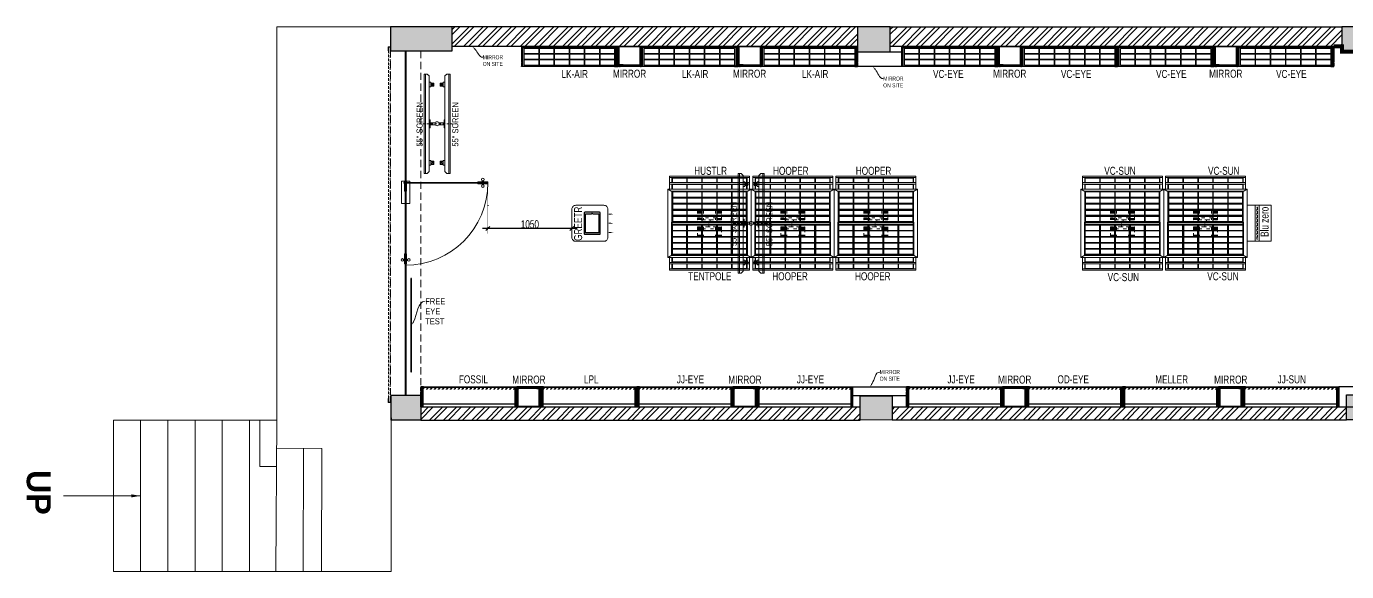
# Model space of a CAD drawing. Header units: feet. Extents: x 8814516 to 8843247, y -5932511 to -5925706.
# Drawn here: x 8814516 to 8831015, y -5932511 to -5925706 of the extents above; entities that cross this region are included whole.
import ezdxf
from ezdxf import colors
from ezdxf.entities.mleader import LeaderData, LeaderLine
from ezdxf.math import Vec2, Vec3

# ---------------------------------------------------------------- set-up
doc = ezdxf.new("R2010")
doc.units = ezdxf.units.FT
doc.header["$LTSCALE"] = 33
doc.header["$MEASUREMENT"] = 0
doc.header["$PDMODE"] = 3
doc.header["$PDSIZE"] = -1
for name, pattern in [('a_p6_plan_L18$0$HIDDEN', [0.375, 0.25, -0.125]), ('ACAD_ISO03W100', [30, 12, -18]), ('D10_DASHED', [0.75, 0.5, -0.25]), ('DASHDOT2', [0.5, 0.25, -0.125, 0, -0.125]), ('DOT2', [0.125, 0, -0.125]), ('HIDDENX2', [0.75, 0.5, -0.25])]:
    doc.linetypes.add(name, pattern=pattern)
for name, color, linetype, lineweight in [('A-Glazing', 4, 'Continuous', 20), ('A-shutter', 8, 'Continuous', 18), ('A-WALL HATCH', 251, 'Continuous', 0), ('beam', 90, 'Continuous', 9), ('column hatch', 5, 'Continuous', 0), ('Glazing', 141, 'Continuous', 15), ('LENS-DIM', 252, 'Continuous', 5), ('LENS-FURNITURE', 13, 'Continuous', 9), ('LENS-TEXT', 31, 'Continuous', 5), ('LENS_PARTITION', 21, 'Continuous', 25), ('LENS_TEXT', 31, 'Continuous', 5), ('LK-EQPMT', 3, 'Continuous', 18), ('LK-FF&E FLOOR', 1, 'Continuous', 9), ('LK-FF&E WALL', 1, 'Continuous', 9), ('LK-IT', 3, 'Continuous', 18), ('LK-MIRROR', 133, 'Continuous', 13), ('LN-ELEVATION-1', 81, 'Continuous', 25), ('LN-ELEVATION-2', 103, 'Continuous', 20), ('LN-ELEVATION-3', 125, 'Continuous', 18), ('LN-ELEVATION-4', 145, 'Continuous', 13), ('LN-ELEVATION-5', 167, 'Continuous', 5), ('LN-HATCH', 251, 'Continuous', 0), ('PLANO-TXT', 252, 'Continuous', 5), ('rolling shutter', 1, 'Continuous', 5), ('Steps', 4, 'Continuous', 9)]:
    doc.layers.add(name, color=color, linetype=linetype, lineweight=lineweight)
for name, color, linetype in [('A-WALL', 1, 'Continuous'), ('column', 10, 'Continuous'), ('S-DIM', 7, 'Continuous')]:
    doc.layers.add(name, color=color, linetype=linetype)
doc.styles.add('LK TXT', font='GILC____.TTF', dxfattribs={"height": 100})
doc.styles.get("Standard").update_dxf_attribs({"font": 'GILC____.TTF'})
doc.dimstyles.new('01', dxfattribs={"dimtxt": 150, "dimasz": 115, "dimexe": 115, "dimexo": 115, "dimgap": 115, "dimtad": 0, "dimdec": 0, "dimzin": 0, "dimdsep": 46, "dimtxsty": 'Standard', "dimblk": 'ARCHTICK', "dimcen": 115, "dimdle": 115, "dimclrd": 256, "dimclre": 256, "dimclrt": 256, "dimadec": 0, "dimazin": 0, "dimtfac": 1, "dimtdec": 0, "dimtofl": 0, "dimtmove": 1, "dimatfit": 3, "dimfxl": 1, "dimtolj": 1, "dimtzin": 0, "dimlwd": -1, "dimlwe": -1, "dimarcsym": 0})
doc.dimstyles.new('100MM', dxfattribs={"dimtxt": 100, "dimasz": 50, "dimexe": 65, "dimexo": 65, "dimtad": 1, "dimdec": 0, "dimtxsty": 'Standard', "dimblk": 'OBLIQUE', "dimcen": 2.5, "dimdle": 65, "dimclrd": 256, "dimclre": 256, "dimclrt": 1, "dimadec": 0, "dimazin": 0, "dimtfac": 1, "dimtdec": 0, "dimtmove": 1, "dimatfit": 3, "dimfxl": 1, "dimlwd": -1, "dimlwe": -1, "dimarcsym": 0})
pattern_1 = [(45, (7858054.0837, 3504049.203), (-4.4901280605, 4.4901280605), [])]

# ---------------------------------------------------------------- blocks, each defined once
blk = doc.blocks.new('MIRROR')
at = {"layer": 'LN-HATCH', "ltscale": 0.5}
h = blk.add_hatch(dxfattribs=at)
h.set_pattern_fill('ANSI31', color=256, scale=2)
h.set_pattern_definition([(45, (4060433.7416, 1708720.787), (-4.4901280605, 4.4901280605), [])])
h.paths.add_polyline_path([(213, 101), (231, 101), (231, -128), (213, -128)])
h.paths.add_polyline_path([(231, 95), (495, 95), (495, 101), (231, 101)])
h.paths.add_polyline_path([(513, 101), (495, 101), (495, -128), (513, -128)])
at = {"layer": 'Defpoints'}
blk.add_lwpolyline([(513, 101), (213, 101), (213, -149), (513, -149)], close=True, dxfattribs=at)
at = {"layer": 'LN-ELEVATION-1'}
for points in [[(213, 101), (231, 101), (231, -128), (213, -128)], [(231, 95), (495, 95), (495, 101), (231, 101)], [(513, 101), (495, 101), (495, -128), (513, -128)], [(260, -142), (260, -128), (215, -128), (215, -149), (224, -149), (224, -147), (216, -147), (216, -142)], [(443, -142), (443, -128), (488, -128), (488, -149), (479, -149), (479, -147), (486, -147), (486, -142)], [(505, -149), (505, -147), (509, -147), (509, -129), (488, -129), (488, -128), (511, -128), (511, -149)]]:
    blk.add_lwpolyline(points, close=True, dxfattribs=at)
at = {"layer": 'LN-ELEVATION-2', "color": 4, "lineweight": 0}
blk.add_lwpolyline([(216, -142), (486, -142), (486, -147), (216, -147)], close=True, dxfattribs=at)
at = {"layer": 'LN-ELEVATION-2'}
blk.add_lwpolyline([(260, -142), (443, -142), (443, -128), (260, -128)], close=True, dxfattribs=at)
at = {"layer": 'LN-ELEVATION-4', "ltscale": 0.5}
blk.add_line((479, -149), (224, -149), dxfattribs=at)
blk = doc.blocks.new('JJ SH 1200')
at = {"layer": 'LN-HATCH', "ltscale": 0.5}
h = blk.add_hatch(dxfattribs=at)
h.set_pattern_fill('ANSI31', color=256, scale=2)
h.set_pattern_definition([(45, (4097187.331, 1708800.267), (-4.4901280605, 4.4901280605), [])])
h.paths.add_polyline_path([(792, 220), (792, 30), (786, 30), (786, 20), (792, 20), (792, -24), (767, -24), (767, 220)])
h.paths.add_polyline_path([(-383, 180), (767, 180), (767, 186), (-383, 186)])
h.paths.add_polyline_path([(757, -24), (757, -30), (792, -30), (792, -24)])
h.paths.add_polyline_path([(-408, 220), (-408, 30), (-402, 30), (-402, 20), (-408, 20), (-408, -24), (-383, -24), (-383, 220)])
h.paths.add_polyline_path([(-373, -24), (-373, -30), (-408, -30), (-408, -24)])
at = {"layer": 'LN-ELEVATION-1', "ltscale": 0.5}
for points in [[(-408, 220), (-408, 30), (-402, 30), (-402, 20), (-408, 20), (-408, -24), (-383, -24), (-383, 220)], [(-383, 180), (767, 180), (767, 186), (-383, 186)], [(792, 220), (792, 30), (786, 30), (786, 20), (792, 20), (792, -24), (767, -24), (767, 220)], [(-373, -24), (-373, -30), (-408, -30), (-408, -24)], [(757, -24), (757, -30), (792, -30), (792, -24)]]:
    blk.add_lwpolyline(points, close=True, dxfattribs=at)
at = {"layer": 'LN-ELEVATION-3', "ltscale": 0.5}
for p, q in [((767, 220), (-383, 220)), ((757, -24), (-373, -24)), ((-373, -30), (757, -30))]:
    blk.add_line(p, q, dxfattribs=at)
at = {"layer": 'LN-ELEVATION-4', "linetype": 'ACAD_ISO03W100', "ltscale": 0.05}
blk.add_lwpolyline([(767, 0), (-383, 0), (-383, -12), (767, -12)], close=True, dxfattribs=at)
blk = doc.blocks.new('VC HD 1200')
at = {"layer": 'LN-HATCH', "ltscale": 0.5}
h = blk.add_hatch(dxfattribs=at)
h.set_pattern_fill('ANSI31', color=256, scale=2)
h.set_pattern_definition([(45, (3760859.753, 1795248.936), (-4.490128061, 4.490128061), [])])
h.paths.add_polyline_path([(-1200, 250), (-1200, 60), (-1194, 60), (-1194, 50), (-1200, 50), (-1200, 6), (-1182, 6), (-1182, 250)])
h = blk.add_hatch(dxfattribs=at)
h.set_pattern_fill('ANSI31', color=256, scale=2)
h.set_pattern_definition(pattern_1)
h.paths.add_polyline_path([(0, 250), (0, 60), (-6, 60), (-6, 50), (0, 50), (0, 6), (-18, 6), (-18, 250)])
h = blk.add_hatch(dxfattribs=at)
h.set_pattern_fill('ANSI31', color=256, scale=2)
h.set_pattern_definition([(45, (7858047.0837, 3504049.203), (-4.4901280605, 4.4901280605), [])])
h.paths.add_polyline_path([(-1165, 6), (-1165, 0), (-1200, 0), (-1200, 6)])
h = blk.add_hatch(dxfattribs=at)
h.set_pattern_fill('ANSI31', color=256, scale=2)
h.set_pattern_definition(pattern_1)
h.paths.add_polyline_path([(-28, 6), (-28, 0), (0, 0), (0, 6)])
at = {"layer": 'LN-ELEVATION-1', "ltscale": 0.5}
for points in [[(-1200, 250), (-1200, 60), (-1194, 60), (-1194, 50), (-1200, 50), (-1200, 6), (-1182, 6), (-1182, 250)], [(-18, 238), (-1182, 238), (-1182, 244), (-18, 244)], [(0, 250), (0, 60), (-6, 60), (-6, 50), (0, 50), (0, 6), (-18, 6), (-18, 250)], [(-1165, 6), (-1165, 0), (-1200, 0), (-1200, 6)], [(-35, 6), (-35, 0), (0, 0), (0, 6)]]:
    blk.add_lwpolyline(points, close=True, dxfattribs=at)
at = {"layer": 'LN-ELEVATION-3', "ltscale": 0.5}
for p, q in [((-1182, 250), (-18, 250)), ((-1165, 6), (-35, 6)), ((-35, 0), (-1165, 0))]:
    blk.add_line(p, q, dxfattribs=at)
for points in [[(-1165, 226), (-35, 226), (-35, 18), (-1165, 18)], [(-1165, 226), (-983, 226), (-983, 162), (-1165, 162)], [(-975, 226), (-794, 226), (-794, 162), (-975, 162)], [(-786, 226), (-604, 226), (-604, 162), (-786, 162)], [(-596, 226), (-414, 226), (-414, 162), (-596, 162)], [(-406, 226), (-225, 226), (-225, 162), (-406, 162)], [(-217, 226), (-35, 226), (-35, 162), (-217, 162)], [(-1165, 90), (-983, 90), (-983, 154), (-1165, 154)], [(-1165, 82), (-983, 82), (-983, 18), (-1165, 18)], [(-975, 154), (-794, 154), (-794, 90), (-975, 90)], [(-975, 82), (-794, 82), (-794, 18), (-975, 18)], [(-786, 154), (-604, 154), (-604, 90), (-786, 90)], [(-786, 82), (-604, 82), (-604, 18), (-786, 18)], [(-596, 154), (-414, 154), (-414, 90), (-596, 90)], [(-596, 82), (-414, 82), (-414, 18), (-596, 18)], [(-406, 154), (-225, 154), (-225, 90), (-406, 90)], [(-406, 82), (-225, 82), (-225, 18), (-406, 18)], [(-217, 154), (-35, 154), (-35, 90), (-217, 90)], [(-217, 82), (-35, 82), (-35, 18), (-217, 18)]]:
    blk.add_lwpolyline(points, close=True, dxfattribs=at)
blk = doc.blocks.new('Entrance Door')
at = {"layer": 'Glazing', "ltscale": 111}
blk.add_hatch(color=256, dxfattribs=at).paths.add_polyline_path([(18, -35), (18, -1235), (30, -1235), (30, -35)])
at = {"layer": 'Glazing'}
for p, q in [((30, -54), (18, -66)), ((1118, -31), (1118, -54)), ((1118, -89), (1118, -66)), ((1133, -31), (1133, -54)), ((1133, -89), (1133, -66))]:
    blk.add_line(p, q, dxfattribs=at)
at = {"layer": 'Glazing', "ltscale": 44}
for p, q in [((-5, -1156), (18, -1156)), ((-5, -1171), (18, -1171)), ((53, -1156), (30, -1156)), ((53, -1171), (30, -1171))]:
    blk.add_line(p, q, dxfattribs=at)
at = {"layer": 'Glazing'}
for points in [[(320, -120), (0, -120), (0, 0), (320, 0)], [(0, -54), (142, -54), (142, -47), (0, -47)], [(0, -66), (142, -66), (142, -74), (0, -74)], [(1181, -54), (1038, -54), (1038, -47), (1181, -47)], [(1181, -66), (1038, -66), (1038, -74), (1181, -74)]]:
    blk.add_lwpolyline(points, close=True, dxfattribs=at)
at = {"layer": 'Glazing', "ltscale": 222}
blk.add_lwpolyline([(-2, -66), (1199, -66), (1199, -54), (-2, -54)], close=True, dxfattribs=at)
at = {"layer": 'Glazing', "ltscale": 111}
blk.add_lwpolyline([(18, -35), (18, -1235), (30, -1235), (30, -35)], close=True, dxfattribs=at)
at = {"layer": 'Glazing', "ltscale": 44}
for points in [[(18, -1093), (18, -1235), (10, -1235), (10, -1093)], [(30, -1093), (30, -1235), (37, -1235), (37, -1093)]]:
    blk.add_lwpolyline(points, close=True, dxfattribs=at)
at = {"layer": 'Glazing'}
for centre, radius in [((1125, -14), 19), ((24, -59), 19.8), ((1125, -107), 19)]:
    blk.add_circle(centre, radius, dxfattribs=at)
at = {"layer": 'Glazing', "ltscale": 44}
for centre in [(-22, -1164), (70, -1164)]:
    blk.add_circle(centre, 19, dxfattribs=at)
at = {"layer": 'Glazing', "ltscale": 222}
blk.add_arc((24, -60), 1175, 270, 359.9996, dxfattribs=at)
blk = doc.blocks.new('ffgd')
at = {"layer": 'LN-ELEVATION-4', "linetype": 'ACAD_ISO03W100', "ltscale": 0.1}
blk.add_lwpolyline([(0, 47), (0, -41), (-20, -41), (-20, 47)], close=True, dxfattribs=at)
at = {"layer": 'LN-ELEVATION-5', "linetype": 'ACAD_ISO03W100', "ltscale": 0.1}
for p, q in [((-160, 166), (-160, 47)), ((-160, 166), (-160, 47)), ((-159, 166), (-159, 47)), ((-159, 166), (-159, 47)), ((-158, 166), (-158, 47)), ((-158, 166), (-158, 47)), ((-157, 166), (-157, 47)), ((-156, 166), (-156, 47)), ((-154, 166), (-154, 47)), ((-151, 166), (-151, 47)), ((-146, 166), (-146, 47)), ((-141, 166), (-141, 47)), ((-135, 166), (-135, 47)), ((-128, 166), (-128, 47)), ((-120, 166), (-120, 47)), ((-111, 166), (-111, 47)), ((-102, 166), (-102, 47)), ((-85, 166), (-85, 47)), ((65, 166), (65, 47)), ((82, 166), (82, 47)), ((91, 166), (91, 47)), ((100, 166), (100, 47)), ((108, 166), (108, 47)), ((115, 166), (115, 47)), ((121, 166), (121, 47)), ((126, 166), (126, 47)), ((131, 166), (131, 47)), ((134, 166), (134, 47)), ((136, 166), (136, 47)), ((137, 166), (137, 47)), ((138, 166), (138, 47)), ((138, 166), (138, 47)), ((139, 166), (139, 47)), ((139, 166), (139, 47)), ((140, 166), (140, 47)), ((140, 166), (140, 47)), ((-160, -41), (-160, -160)), ((-160, -41), (-160, -160)), ((-159, -41), (-159, -160)), ((-159, -41), (-159, -160)), ((-158, -41), (-158, -160)), ((-158, -41), (-158, -160)), ((-157, -41), (-157, -160)), ((-156, -41), (-156, -160)), ((-154, -41), (-154, -160)), ((-151, -41), (-151, -160)), ((-146, -41), (-146, -160)), ((-141, -41), (-141, -160)), ((-135, -41), (-135, -160)), ((-128, -41), (-128, -160)), ((-120, -41), (-120, -160)), ((-111, -41), (-111, -160)), ((-102, -41), (-102, -160)), ((-85, -41), (-85, -160)), ((65, -41), (65, -160)), ((82, -41), (82, -160)), ((91, -41), (91, -160)), ((100, -41), (100, -160)), ((108, -41), (108, -160)), ((115, -41), (115, -160)), ((121, -41), (121, -160)), ((126, -41), (126, -160)), ((131, -41), (131, -160)), ((134, -41), (134, -160)), ((136, -41), (136, -160)), ((137, -41), (137, -160)), ((138, -41), (138, -160)), ((138, -41), (138, -160)), ((139, -41), (139, -160)), ((139, -41), (139, -160)), ((140, -41), (140, -160)), ((140, -41), (140, -160))]:
    blk.add_line(p, q, dxfattribs=at)
for points in [[(140, 73), (140, 166), (-160, 166), (-160, 73)], [(140, -67), (140, -160), (-160, -160), (-160, -67)]]:
    blk.add_lwpolyline(points, dxfattribs=at)
for points in [[(140, 73), (140, 47), (-160, 47), (-160, 73)], [(140, -41), (140, -67), (-160, -67), (-160, -41)]]:
    blk.add_lwpolyline(points, close=True, dxfattribs=at)
blk = doc.blocks.new('EURO 1040 x 1175')
at = {"layer": 'LN-ELEVATION-1'}
for points in [[(-470, -327), (470, -327), (470, 468), (-470, 468)], [(-470, 85), (470, 85), (470, 468), (-470, 468)], [(-470, 387), (-283, 387), (-283, 393), (-470, 393)], [(-283, 85), (-277, 85), (-277, 468), (-283, 468)], [(-277, 387), (-96, 387), (-96, 393), (-277, 393)], [(-96, 85), (-90, 85), (-90, 468), (-96, 468)], [(-90, 387), (90, 387), (90, 393), (-90, 393)], [(90, 85), (96, 85), (96, 468), (90, 468)], [(96, 387), (277, 387), (277, 393), (96, 393)], [(277, 85), (283, 85), (283, 468), (277, 468)], [(283, 387), (470, 387), (470, 393), (283, 393)], [(-470, 311), (-283, 311), (-283, 317), (-470, 317)], [(-470, 236), (-283, 236), (-283, 242), (-470, 242)], [(-470, 160), (-283, 160), (-283, 166), (-470, 166)], [(-277, 311), (-96, 311), (-96, 317), (-277, 317)], [(-277, 236), (-96, 236), (-96, 242), (-277, 242)], [(-277, 160), (-96, 160), (-96, 166), (-277, 166)], [(-90, 311), (90, 311), (90, 317), (-90, 317)], [(-90, 236), (90, 236), (90, 242), (-90, 242)], [(-90, 160), (90, 160), (90, 166), (-90, 166)], [(96, 311), (277, 311), (277, 317), (96, 317)], [(96, 236), (277, 236), (277, 242), (96, 242)], [(96, 160), (277, 160), (277, 166), (96, 166)], [(283, 311), (470, 311), (470, 317), (283, 317)], [(283, 236), (470, 236), (470, 242), (283, 242)], [(283, 160), (470, 160), (470, 166), (283, 166)], [(-470, 85), (470, 85), (470, 55), (-470, 55)], [(-470, 55), (470, 55), (470, -327), (-470, -327)], [(-283, 55), (-277, 55), (-277, -327), (-283, -327)], [(-96, 55), (-90, 55), (-90, -327), (-96, -327)], [(90, 55), (96, 55), (96, -327), (90, -327)], [(277, 55), (283, 55), (283, -327), (277, -327)], [(-470, -20), (-283, -20), (-283, -26), (-470, -26)], [(-470, -96), (-283, -96), (-283, -102), (-470, -102)], [(-277, -20), (-96, -20), (-96, -26), (-277, -26)], [(-277, -96), (-96, -96), (-96, -102), (-277, -102)], [(-90, -20), (90, -20), (90, -26), (-90, -26)], [(-90, -96), (90, -96), (90, -102), (-90, -102)], [(96, -20), (277, -20), (277, -26), (96, -26)], [(96, -96), (277, -96), (277, -102), (96, -102)], [(283, -20), (470, -20), (470, -26), (283, -26)], [(283, -96), (470, -96), (470, -102), (283, -102)], [(-470, -171), (-283, -171), (-283, -177), (-470, -177)], [(-470, -246), (-283, -246), (-283, -252), (-470, -252)], [(-277, -171), (-96, -171), (-96, -177), (-277, -177)], [(-277, -246), (-96, -246), (-96, -252), (-277, -252)], [(-90, -171), (90, -171), (90, -177), (-90, -177)], [(-90, -246), (90, -246), (90, -252), (-90, -252)], [(96, -171), (277, -171), (277, -177), (96, -177)], [(96, -246), (277, -246), (277, -252), (96, -252)], [(283, -171), (470, -171), (470, -177), (283, -177)], [(283, -246), (470, -246), (470, -252), (283, -252)]]:
    blk.add_lwpolyline(points, close=True, dxfattribs=at)
for points in [[(-283, 462), (-464, 462), (-464, 317)], [(-96, 462), (-277, 462)], [(90, 462), (-90, 462)], [(277, 462), (96, 462)], [(464, 317), (464, 462), (283, 462)], [(-464, 311), (-464, 242)], [(-464, 236), (-464, 166)], [(464, 242), (464, 311)], [(464, 166), (464, 236)], [(-464, 160), (-464, 91), (-283, 91)], [(-464, -20), (-464, 49), (-283, 49)], [(-277, 91), (-96, 91)], [(-277, 49), (-96, 49)], [(-90, 91), (90, 91)], [(-90, 49), (90, 49)], [(96, 91), (277, 91)], [(96, 49), (277, 49)], [(283, 91), (464, 91), (464, 160)], [(283, 49), (464, 49), (464, -20)], [(-464, -96), (-464, -26)], [(-464, -171), (-464, -102)], [(464, -26), (464, -96)], [(464, -102), (464, -171)], [(-283, -321), (-464, -321), (-464, -177)], [(-96, -321), (-277, -321)], [(90, -321), (-90, -321)], [(277, -321), (96, -321)], [(464, -177), (464, -321), (283, -321)]]:
    blk.add_lwpolyline(points, dxfattribs=at)
at = {"layer": 'LN-ELEVATION-2'}
blk.add_lwpolyline([(-520, -357), (520, -357), (520, 498), (-520, 498)], close=True, dxfattribs=at)
for points in [[(-470, 468), (-520, 498)], [(470, 468), (520, 498)], [(-470, -327), (-520, -357)], [(470, -327), (520, -357)]]:
    blk.add_lwpolyline(points, dxfattribs=at)
at = {"layer": 'LN-ELEVATION-3'}
for points in [[(-500, 560), (500, 560), (500, 578), (-500, 578)], [(-500, 498), (-470, 498), (-470, 560), (-500, 560)], [(470, 498), (500, 498), (500, 560), (470, 560)], [(-500, -357), (-470, -357), (-470, -419), (-500, -419)], [(-500, -419), (500, -419), (500, -437), (-500, -437)], [(470, -357), (500, -357), (500, -419), (470, -419)]]:
    blk.add_lwpolyline(points, close=True, dxfattribs=at)
at = {"layer": 'LN-ELEVATION-4'}
for points in [[(-500, 640), (500, 640), (500, 658), (-500, 658)], [(-500, 578), (-470, 578), (-470, 640), (-500, 640)], [(-470, 498), (-464, 498), (-464, 560), (-470, 560)], [(-464, 554), (-283, 554), (-283, 560), (-464, 560)], [(-283, 498), (-277, 498), (-277, 560), (-283, 560)], [(-277, 554), (-96, 554), (-96, 560), (-277, 560)], [(-96, 498), (-90, 498), (-90, 560), (-96, 560)], [(-90, 554), (90, 554), (90, 560), (-90, 560)], [(90, 498), (96, 498), (96, 560), (90, 560)], [(96, 554), (277, 554), (277, 560), (96, 560)], [(277, 498), (283, 498), (283, 560), (277, 560)], [(283, 554), (464, 554), (464, 560), (283, 560)], [(464, 498), (470, 498), (470, 560), (464, 560)], [(470, 578), (500, 578), (500, 640), (470, 640)], [(-500, -437), (-470, -437), (-470, -499), (-500, -499)], [(-470, -357), (-464, -357), (-464, -419), (-470, -419)], [(-464, -413), (-283, -413), (-283, -419), (-464, -419)], [(-283, -357), (-277, -357), (-277, -419), (-283, -419)], [(-277, -413), (-96, -413), (-96, -419), (-277, -419)], [(-96, -357), (-90, -357), (-90, -419), (-96, -419)], [(-90, -413), (90, -413), (90, -419), (-90, -419)], [(90, -357), (96, -357), (96, -419), (90, -419)], [(96, -413), (277, -413), (277, -419), (96, -419)], [(277, -357), (283, -357), (283, -419), (277, -419)], [(283, -413), (464, -413), (464, -419), (283, -419)], [(464, -357), (470, -357), (470, -419), (464, -419)], [(470, -437), (500, -437), (500, -499), (470, -499)], [(-500, -499), (500, -499), (500, -517), (-500, -517)]]:
    blk.add_lwpolyline(points, close=True, dxfattribs=at)
at = {"layer": 'LN-ELEVATION-5'}
for points in [[(-470, 578), (-464, 578), (-464, 640), (-470, 640)], [(-464, 634), (-283, 634), (-283, 640), (-464, 640)], [(-283, 578), (-277, 578), (-277, 640), (-283, 640)], [(-277, 634), (-96, 634), (-96, 640), (-277, 640)], [(-96, 578), (-90, 578), (-90, 640), (-96, 640)], [(-90, 634), (90, 634), (90, 640), (-90, 640)], [(90, 578), (96, 578), (96, 640), (90, 640)], [(96, 634), (277, 634), (277, 640), (96, 640)], [(277, 578), (283, 578), (283, 640), (277, 640)], [(283, 634), (464, 634), (464, 640), (283, 640)], [(464, 578), (470, 578), (470, 640), (464, 640)], [(-470, -437), (-464, -437), (-464, -499), (-470, -499)], [(-464, -493), (-283, -493), (-283, -499), (-464, -499)], [(-283, -437), (-277, -437), (-277, -499), (-283, -499)], [(-277, -493), (-96, -493), (-96, -499), (-277, -499)], [(-96, -437), (-90, -437), (-90, -499), (-96, -499)], [(-90, -493), (90, -493), (90, -499), (-90, -499)], [(90, -437), (96, -437), (96, -499), (90, -499)], [(96, -493), (277, -493), (277, -499), (96, -499)], [(277, -437), (283, -437), (283, -499), (277, -499)], [(283, -493), (464, -493), (464, -499), (283, -499)], [(464, -437), (470, -437), (470, -499), (464, -499)]]:
    blk.add_lwpolyline(points, close=True, dxfattribs=at)
at = {"layer": 'LENS-DIM'}
blk.add_blockref('ffgd', (10, 67), dxfattribs=at)
blk = doc.blocks.new('GREETR 450x450')
at = {"layer": 'LN-ELEVATION-1', "linetype": 'ByBlock', "lineweight": -2}
for p, q in [((481, 340), (461, 340)), ((481, 225), (461, 225)), ((481, 110), (461, 110))]:
    blk.add_line(p, q, dxfattribs=at)
at = {"layer": 'LN-ELEVATION-1'}
for points in [[(356, 98), (356, 352, 0.414214), (346, 362), (164, 362, 0.414214), (154, 352), (154, 98, 0.414214), (164, 88), (346, 88, 0.414214)], [(264, 343), (336, 343), (336, 108), (172, 108), (172, 343), (245, 343, 0.327538), (247, 344, -0.733799), (262, 344, 0.327538)]]:
    blk.add_lwpolyline(points, format="xyb", close=True, dxfattribs=at)
at = {"layer": 'LN-ELEVATION-1', "linetype": 'ByBlock', "lineweight": -2}
for points in [[(481, 346), (481, 333), (521, 340)], [(481, 232), (481, 218), (521, 225)], [(481, 117), (481, 104), (521, 110)]]:
    blk.add_solid(points, dxfattribs=at)
at = {"layer": 'LN-ELEVATION-2'}
blk.add_lwpolyline([(50, 0), (400, 0, 0.414214), (450, 50), (450, 400, 0.414214), (400, 450), (50, 450, 0.414214), (0, 400), (0, 50, 0.414214)], format="xyb", close=True, dxfattribs=at)
at = {"layer": 'LENS-TEXT', "color": 0, "linetype": 'Continuous', "ltscale": 3, "insert": (79, 219), "char_height": 100, "attachment_point": 5, "rotation": 90, "style": 'LK TXT'}
blk.add_mtext_dynamic_manual_height_columns('GREETR', width=353.06, gutter_width=0.5, heights=[0], dxfattribs=at)
blk = doc.blocks.new('BLUE ZERO')
at = {"layer": 'LENS-FURNITURE', "ltscale": 0.5}
for points in [[(86207, 120883), (86207, 120433), (85907, 120433), (85907, 120883)], [(86107, 120883), (86107, 120433), (86057, 120433), (86057, 120883)]]:
    blk.add_lwpolyline(points, close=True, dxfattribs=at)
at = {"layer": 'LENS-FURNITURE', "linetype": 'D10_DASHED', "ltscale": 2}
blk.add_lwpolyline([(86086, 120858), (86086, 120458), (86078, 120458), (86078, 120858)], close=True, dxfattribs=at)
blk = doc.blocks.new('55INCH')
at = {"layer": 'LK-EQPMT', "ltscale": 12}
for p, q in [((2111559, 1135690), (2111583, 1135690)), ((2111583, 1135690), (2111608, 1135666)), ((2111608, 1134474), (2111608, 1135666)), ((2111608, 1135588), (2111627, 1135588)), ((2111627, 1135588), (2111627, 1135529)), ((2111627, 1135529), (2111608, 1135529)), ((2111627, 1134611), (2111608, 1134611)), ((2111627, 1134611), (2111627, 1134552)), ((2111559, 1134449), (2111583, 1134449)), ((2111583, 1134449), (2111608, 1134474)), ((2111608, 1134552), (2111627, 1134552))]:
    blk.add_line(p, q, dxfattribs=at)
at = {"layer": 'LK-EQPMT'}
for p, q in [((2111662, 1135543), (2111631, 1135574)), ((2111662, 1135574), (2111631, 1135543)), ((2111662, 1134597), (2111631, 1134566))]:
    blk.add_line(p, q, dxfattribs=at)
at = {"layer": 'LK-EQPMT', "ltscale": 12}
blk.add_lwpolyline([(2111543, 1135690), (2111559, 1135690), (2111559, 1134449), (2111543, 1134449)], close=True, dxfattribs=at)
at = {"layer": 'LK-EQPMT'}
for points in [[(2111627, 1135578), (2111627, 1135540), (2111665, 1135540), (2111665, 1135578)], [(2111631, 1135574), (2111631, 1135543), (2111662, 1135543), (2111662, 1135574)], [(2111627, 1134563), (2111627, 1134601), (2111665, 1134601), (2111665, 1134563)], [(2111631, 1134566), (2111631, 1134597), (2111662, 1134597), (2111662, 1134566)]]:
    blk.add_lwpolyline(points, close=True, dxfattribs=at)
blk = doc.blocks.new('_ArchTick')
at = {"const_width": 0.15}
blk.add_lwpolyline([(-0.5, -0.5), (0.5, 0.5)], dxfattribs=at)
blk = doc.blocks.new('*U43')
at = {"layer": 'A-shutter', "color": 5, "ltscale": 10}
for points in [[(41039587, -1561539), (41039587, -1561544), (41039542, -1561544), (41039542, -1561564), (41039587, -1561564), (41039587, -1561569), (41039537, -1561569), (41039537, -1561539)], [(41043926, -1561539), (41043926, -1561544), (41043971, -1561544), (41043971, -1561564), (41043926, -1561564), (41043926, -1561569), (41043976, -1561569), (41043976, -1561539)]]:
    blk.add_lwpolyline(points, close=True, dxfattribs=at)
at = {"layer": 'A-shutter', "color": 5, "linetype": 'HIDDENX2', "ltscale": 2}
blk.add_lwpolyline([(41039542, -1561544), (41039542, -1561564), (41043971, -1561564), (41043971, -1561544)], close=True, dxfattribs=at)
blk = doc.blocks.new('_Oblique')
at = {"color": 0, "lineweight": -2}
blk.add_line((-0.5, -0.5), (0.5, 0.5), dxfattribs=at)
blk = doc.blocks.new('*D46')
at = {"layer": 'Defpoints', "color": 0}
for p in [(8820283, -5927646), (8821333, -5928163), (8820283, -5928228)]:
    blk.add_point(p, dxfattribs=at)
at = {"layer": 'S-DIM', "linetype": 'DOT2'}
for p, q in [((8820283, -5927711), (8820283, -5928293)), ((8821333, -5928228), (8821333, -5928293))]:
    blk.add_line(p, q, dxfattribs=at)
at = {"layer": 'S-DIM'}
blk.add_line((8821398, -5928228), (8820218, -5928228), dxfattribs=at)
at = {"layer": 'S-DIM', "xscale": 50, "yscale": 50, "zscale": 50, "rotation": 180}
blk.add_blockref('_Oblique', (8820283, -5928228), dxfattribs=at)
at = {"layer": 'S-DIM', "xscale": 50, "yscale": 50, "zscale": 50}
blk.add_blockref('_Oblique', (8821333, -5928228), dxfattribs=at)
at = {"layer": 'S-DIM', "color": 1, "insert": (8820808, -5928176), "char_height": 100, "attachment_point": 5}
blk.add_mtext('1050', dxfattribs=at)
blk = doc.blocks.new('A$C547b97a2')
at = {"layer": 'A-WALL HATCH'}
h = blk.add_hatch(dxfattribs=at)
h.set_pattern_fill('ANSI32', color=256, scale=333)
h.set_pattern_definition([(45, (-3360310.43, 5510283.79), (-88.2999593, 88.2999593), []), (45, (-3360251.56, 5510283.79), (-88.2999593, 88.2999593), [])])
h.paths.add_polyline_path([(7258, 0), (2193, 0), (2193, -245), (7258, -245)])
h.paths.add_polyline_path([(13313, 0), (7668, 0), (7668, -245), (13313, -245)])
h.paths.add_polyline_path([(19393, 0), (13713, 0), (13713, -245), (19393, -245)])
h.paths.add_polyline_path([(25043, 5), (19803, 5), (19803, -245), (25043, -245)])
h.paths.add_polyline_path([(25603, -295), (25373, -295), (25373, -825), (25603, -825)])
h.paths.add_polyline_path([(25603, -1225), (25373, -1225), (25373, -3005), (24629, -3005), (24629, -3155), (25373, -3155), (25373, -4670), (23893, -4670), (23893, -3005), (23753, -3005), (23753, -4675), (19960, -4675), (19960, -4905), (23893, -4900), (25603, -4900), (25603, -3155)])
h.paths.add_polyline_path([(7290, -4745), (1800, -4745), (1800, -4910), (7290, -4910)])
h.paths.add_polyline_path([(13370, -4745), (7690, -4745), (7690, -4905), (13370, -4905)])
h.paths.add_polyline_path([(19540, -4745), (13770, -4745), (13770, -4905), (19540, -4905)])
at = {"layer": 'column hatch'}
h = blk.add_hatch(color=251, dxfattribs=at)
h.dxf.hatch_style = 1
h.paths.add_polyline_path([(25603, -825), (25043, -825), (25043, -1225), (25603, -1225)])
h.paths.add_polyline_path([(2193, 0), (1423, 0), (1423, -300), (2193, -300), (2193, -230)])
h.paths.add_polyline_path([(7668, 0), (7258, 0), (7258, -245), (7258, -310), (7668, -310), (7668, -245)])
h.paths.add_polyline_path([(13713, 0), (13313, 0), (13313, -245), (13313, -310), (13713, -310), (13713, -230)])
h.paths.add_polyline_path([(19803, 5), (19393, 0), (19393, -230), (19393, -295), (19803, -295), (19803, -225)])
h.paths.add_polyline_path([(25603, 5), (25043, 5), (25043, -225), (25043, -295), (25373, -295), (25603, -295)])
h.paths.add_polyline_path([(19960, -4675), (19960, -4605), (19540, -4605), (19540, -4675), (19540, -4905), (19960, -4905)])
h.paths.add_polyline_path([(13770, -4595), (13370, -4595), (13370, -4675), (13370, -4905), (13770, -4905), (13770, -4675)])
h.paths.add_polyline_path([(7690, -4675), (7690, -4605), (7290, -4605), (7290, -4680), (7290, -4910), (7690, -4905)])
h.paths.add_polyline_path([(1800, -4680), (1800, -4600), (1430, -4600), (1430, -4880), (1430, -4910), (1800, -4910)])
at = {"layer": 'A-WALL'}
for p, q in [((7258, 0), (2193, 0)), ((7668, 0), (13313, 0)), ((7258, -245), (2193, -245)), ((13313, -245), (7668, -245)), ((1800, -4745), (7290, -4745)), ((7690, -4745), (13370, -4745)), ((1800, -4910), (7290, -4910)), ((7690, -4905), (13370, -4905))]:
    blk.add_line(p, q, dxfattribs=at)
at = {"layer": 'beam', "linetype": 'a_p6_plan_L18$0$HIDDEN', "lineweight": 5, "ltscale": 11}
blk.add_lwpolyline([(1800, -4600), (1423, -4600), (1423, -300), (1800, -300)], close=True, dxfattribs=at)
at = {"layer": 'column'}
for p, q in [((2193, 0), (2193, 0)), ((13713, 0), (13313, 0)), ((13313, 0), (13313, -245)), ((13313, -310), (13313, -245)), ((13713, -310), (13313, -310)), ((1430, -4880), (1430, -4910))]:
    blk.add_line(p, q, dxfattribs=at)
for points in [[(2193, -230), (2193, 0), (1423, 0), (1423, -300), (2193, -300)], [(7668, -245), (7668, 0), (7258, 0), (7258, -245), (7258, -310), (7668, -310)], [(1430, -4600), (1800, -4600), (1800, -4680), (1800, -4910), (1430, -4910), (1430, -4880)], [(7290, -4605), (7690, -4605), (7690, -4675), (7690, -4905), (7290, -4910), (7290, -4680)], [(13370, -4595), (13770, -4595), (13770, -4675), (13770, -4905), (13370, -4905), (13370, -4675)]]:
    blk.add_lwpolyline(points, close=True, dxfattribs=at)
at = {"layer": 'Steps'}
for p, q in [((0, -4910), (0, 0)), ((1423, 0), (0, 0)), ((-2040, -4910), (-2040, -6800)), ((-2040, -4910), (-1020, -4910)), ((-1700, -4910), (-1700, -6800)), ((-1360, -4910), (-1360, -6800)), ((-1020, -4910), (0, -4910)), ((-1020, -4910), (-1020, -6800)), ((-680, -4910), (-680, -6800)), ((-340, -4910), (-340, -6800)), ((-210, -4910), (-210, -5490)), ((0, -4910), (-10, -6800)), ((1430, -4910), (1430, -6800)), ((-6, -5261), (564, -5262)), ((334, -5261), (330, -6800)), ((564, -5262), (560, -6800)), ((-210, -5490), (-10, -5490)), ((-2040, -6800), (0, -6800)), ((735, -6800), (0, -6800)), ((1430, -6800), (735, -6800))]:
    blk.add_line(p, q, dxfattribs=at)
at = {"layer": 'rolling shutter', "color": 2, "xscale": -1, "rotation": 269.9999999999481}
blk.add_blockref('*U43', (1562962, -41044226), dxfattribs=at)
at = {"layer": 'Steps', "insert": (-2823, -6090), "char_height": 300, "width": 8080.45, "attachment_point": 3, "rotation": 270.0937}
blk.add_mtext('{\\fCentury Gothic|b1|i0|c0|p34; UP }', dxfattribs=at)
at = {"layer": 'Steps'}
blk.add_leader([(-1700, -5855), (-2663, -5855)], dimstyle='01', override={"dimgap": 115, "dimtad": 0}, dxfattribs=at)

msp = doc.modelspace()

# ---------------------------------------------------------------- linework, layer by layer
msp.add_lwpolyline([(8819330.4, -5930019), (8819330.4, -5928851), (8819318.4, -5928851), (8819318.4, -5930019)], close=True)
at = {"layer": 'A-Glazing'}
msp.add_lwpolyline([(8819261.6, -5926011), (8819261.6, -5930311), (8819249.6, -5930311), (8819249.6, -5926011)], close=True, dxfattribs=at)
at = {"layer": 'LENS-DIM', "color": 2}
msp.add_lwpolyline([(8819444.1, -5926011), (8819837.1, -5926011), (8819837.1, -5925956), (8820702.1, -5925956)], dxfattribs=at)
at = {"layer": 'LENS_PARTITION'}
for points in [[(8825453.1, -5926206), (8824902.1, -5926206), (8824902.1, -5926021), (8825453.1, -5926021)], [(8824844.1, -5930206), (8825515.6, -5930206), (8825515.6, -5930316), (8824844.1, -5930316)], [(8831414.1, -5930206), (8830915.6, -5930206), (8830915.6, -5930456), (8831414.1, -5930456)]]:
    msp.add_lwpolyline(points, close=True, dxfattribs=at)
at = {"layer": 'LK-IT', "color": 1, "linetype": 'DASHDOT2', "ltscale": 3}
for p, q in [((8819892.7, -5926920.5), (8819403.7, -5926920.5)), ((8823817.1, -5928163.5), (8823328, -5928163.5))]:
    msp.add_line(p, q, dxfattribs=at)
at = {"layer": 'LK-IT'}
for points in [[(8819550.7, -5926870.5), (8819550.7, -5926970.5), (8819560.7, -5926970.5), (8819560.7, -5926870.5)], [(8819745.6, -5926870.5), (8819745.6, -5926970.5), (8819735.6, -5926970.5), (8819735.6, -5926870.5)], [(8823475.1, -5928113.5), (8823475.1, -5928213.5), (8823485.1, -5928213.5), (8823485.1, -5928113.5)], [(8823670, -5928113.5), (8823670, -5928213.5), (8823660, -5928213.5), (8823660, -5928113.5)]]:
    msp.add_lwpolyline(points, close=True, dxfattribs=at)
for points in [[(8819626.5, -5926908), (8819560.7, -5926908), (8819560.7, -5926933), (8819626.5, -5926933, -0.2679492), (8819626.5, -5926908, 1)], [(8819669.8, -5926908), (8819735.6, -5926908), (8819735.6, -5926933), (8819669.8, -5926933, 0.2679492), (8819669.8, -5926908, -1)], [(8823550.9, -5928151), (8823485.1, -5928151), (8823485.1, -5928176), (8823550.9, -5928176, -0.2679492), (8823550.9, -5928151, 1)], [(8823594.2, -5928151), (8823660, -5928151), (8823660, -5928176), (8823594.2, -5928176, 0.2679492), (8823594.2, -5928151, -1)]]:
    msp.add_lwpolyline(points, format="xyb", dxfattribs=at)
at = {"layer": 'LK-IT', "color": 1}
for centre in [(8819648.2, -5926920.5), (8823572.5, -5928163.5)]:
    msp.add_circle(centre, 25, dxfattribs=at)
at = {"layer": 'LK-MIRROR', "linetype": 'ACAD_ISO03W100', "ltscale": 0.05, "const_width": 50}
msp.add_lwpolyline([(8830853.1, -5925956), (8830957.1, -5925956), (8830957.1, -5926021), (8831357.1, -5926021), (8831357.1, -5925956), (8835287.1, -5925956)], dxfattribs=at)

# ---------------------------------------------------------------- block references
at = {"layer": 'A-Glazing', "xscale": -0.8748404702498984, "yscale": 0.8748404702498984, "zscale": 0.8748404702498984, "rotation": 89.99998891047053}
msp.add_blockref('Entrance Door', (8819202.1, -5927637.3), dxfattribs=at)
at = {"layer": 'LENS-DIM', "color": 2}
msp.add_blockref('A$C547b97a2', (8817644.1, -5925711), dxfattribs=at)
at = {"layer": 'LK-FF&E FLOOR'}
for name, p in [('EURO 1040 x 1175', (8823052.5, -5928233.5)), ('EURO 1040 x 1175', (8824092.5, -5928233.5)), ('EURO 1040 x 1175', (8825132.5, -5928233.5)), ('EURO 1040 x 1175', (8828212.5, -5928233.5)), ('EURO 1040 x 1175', (8829252.5, -5928233.5)), ('GREETR 450x450', (8821332.5, -5928388.5))]:
    msp.add_blockref(name, p, dxfattribs=at)
at = {"layer": 'LK-FF&E FLOOR', "rotation": 180}
msp.add_blockref('BLUE ZERO', (8915979.2, -5807505.1), dxfattribs=at)
at = {"layer": 'LK-FF&E WALL', "xscale": -1}
for name, p in [('VC HD 1200', (8820702.1, -5926206)), ('MIRROR', (8822415, -5926057.3)), ('MIRROR', (8823915, -5926057.3)), ('VC HD 1200', (8823702.1, -5926206)), ('VC HD 1200', (8825453.1, -5926206)), ('MIRROR', (8827166, -5926057.3)), ('VC HD 1200', (8826953.1, -5926206)), ('MIRROR', (8829866, -5926057.3)), ('VC HD 1200', (8829653.1, -5926206))]:
    msp.add_blockref(name, p, dxfattribs=at)
at = {"layer": 'LK-FF&E WALL'}
for p in [(8823402.1, -5926206), (8829353.1, -5926206)]:
    msp.add_blockref('VC HD 1200', p, dxfattribs=at)
at = {"layer": 'LK-FF&E WALL', "xscale": -1, "rotation": 180}
for p in [(8819852, -5930236), (8821352, -5930236), (8822552, -5930236), (8824052, -5930236), (8825923.5, -5930236), (8827423.5, -5930236), (8828623.5, -5930236), (8830123.5, -5930236)]:
    msp.add_blockref('JJ SH 1200', p, dxfattribs=at)
at = {"layer": 'LK-FF&E WALL', "rotation": 180}
for p in [(8821157, -5930354.6), (8823857, -5930354.6), (8827228.5, -5930354.6), (8829928.5, -5930354.6)]:
    msp.add_blockref('MIRROR', p, dxfattribs=at)
at = {"layer": 'LK-IT'}
for p in [(6707943.1, -7061990.5), (6711867.5, -7063233.4)]:
    msp.add_blockref('55INCH', p, dxfattribs=at)
at = {"layer": 'LK-IT', "xscale": -1}
for p in [(10931353.3, -7061990.5), (10935277.6, -7063233.4)]:
    msp.add_blockref('55INCH', p, dxfattribs=at)

# ---------------------------------------------------------------- texts
at = {"layer": 'LENS-TEXT', "color": 0, "linetype": 'Continuous', "ltscale": 3, "char_height": 75, "width": 783.964, "attachment_point": 5, "rotation": 90, "style": 'LK TXT'}
for insert in [(8819429.9, -5926929), (8819876.9, -5926929), (8823354.3, -5928171.9), (8823801.3, -5928171.9)]:
    msp.add_mtext('\\pt225;55" SCREEN', dxfattribs=dict(at, insert=insert))
at = {"layer": 'LENS_TEXT', "linetype": 'Continuous', "ltscale": 3, "char_height": 100, "width": 324.474, "attachment_point": 5, "style": 'LK TXT'}
for insert in [(8822053.8, -5926296.5, -23744), (8823553.8, -5926296.5, -23744), (8826804.8, -5926296.5, -23744), (8829504.8, -5926296.5, -23744), (8820795.8, -5930115.4, -23744), (8823495.8, -5930115.4, -23744), (8826867.3, -5930115.4, -23744), (8829567.3, -5930115.4, -23744)]:
    msp.add_mtext('{\\C7;MIRROR}', dxfattribs=dict(at, insert=insert))
at = {"layer": 'PLANO-TXT', "linetype": 'Continuous', "ltscale": 3, "char_height": 100, "width": 149.547, "attachment_point": 5, "style": 'LK TXT'}
for s, insert in [('LK-AIR', (8821368.8, -5926299.8, -23744)), ('LK-AIR', (8822873.2, -5926299.8, -23744)), ('LK-AIR', (8824373.2, -5926299.8, -23744)), ('VC-EYE', (8826037.2, -5926299.8, -23744)), ('VC-EYE', (8827635.2, -5926299.8, -23744)), ('VC-EYE', (8828824.2, -5926299.8, -23744)), ('VC-EYE', (8830324.2, -5926299.8, -23744)), ('HUSTLR', (8823066.7, -5927508.9, -23744)), ('HOOPER', (8824069.2, -5927508.9, -23744)), ('HOOPER', (8825103.3, -5927508.9, -23744)), ('VC-SUN', (8828182.9, -5927508.9, -23744)), ('VC-SUN', (8829479.7, -5927508.9, -23744)), ('TENTPOLE', (8823057, -5928825.6, -23744)), ('HOOPER', (8824059.5, -5928825.6, -23744)), ('HOOPER', (8825093.5, -5928825.6, -23744)), ('VC-SUN', (8828224.8, -5928836, -23744)), ('VC-SUN', (8829470, -5928825.6, -23744)), ('FOSSIL', (8820102.9, -5930112.1, -23744)), ('LPL', (8821575.1, -5930112.1, -23744)), ('JJ-EYE', (8822815.2, -5930112.1, -23744)), ('JJ-EYE', (8824315.2, -5930112.1, -23744)), ('JJ-EYE', (8826196.8, -5930112.1, -23744)), ('OD-EYE', (8827598, -5930112.1, -23744)), ('MELLER', (8828828.8, -5930112.1, -23744)), ('JJ-SUN', (8830329.3, -5930112.1, -23744))]:
    msp.add_mtext(s, dxfattribs=dict(at, insert=insert))
at = {"layer": 'PLANO-TXT', "linetype": 'Continuous', "ltscale": 3, "insert": (8829990.1, -5928144.8), "char_height": 100, "width": 510.552, "attachment_point": 5, "rotation": 90, "style": 'LK TXT'}
msp.add_mtext('\\pt800;Blu zero', dxfattribs=at)

# ---------------------------------------------------------------- dimensions: what is measured, and where the dimension line sits
at = {"layer": 'S-DIM', "color": 2}
dim = msp.add_linear_dim(base=(8820282.5, -5928228), p1=(8821332.5, -5928163.5), p2=(8820282.5, -5927646.5), dimstyle='100MM', dxfattribs=at)
dim.commit()
dim.dimension.update_dxf_attribs({"geometry": '*D46', "text_midpoint": (8820807.5, -5928176.2)})

# ---------------------------------------------------------------- leaders
at = {"layer": 'LENS-TEXT', "color": 7}
ml = msp.add_multileader_mtext('Standard', dxfattribs=at)
ml.set_content('\\pxqj,t3;{\\C0;MIRROR ON SITE}', color=1)
ml.set_leader_properties(color=256, linetype='ByLayer', lineweight=-1)
ml.build(insert=Vec2(0, 0))
ml.multileader.update_dxf_attribs({"leader_type": 2, "dogleg_length": 0.36, "arrow_head_size": 50})
ctx = ml.context
ctx.base_point, ctx.char_height, ctx.arrow_head_size, ctx.landing_gap_size, ctx.plane_origin = Vec3(8820219, -5926091.1, -23744), 50, 50, 0.09, Vec3(8821058.1, -5925628.5, -23744)
notes = []
notes.append((ctx, [(1, (1, 1, 0), (8820218.7, -5926091.1, -23744), (1, 0), 0.36, [(0, [(8820089, -5925956, -23744)], 0, [])])]))
ctx.mtext.insert, ctx.mtext.width, ctx.mtext.flow_direction = Vec3(8820219.1, -5926065.8, -23744), 237.261, 5
ml = msp.add_multileader_mtext('Standard', dxfattribs=at)
ml.set_content('\\pxqj,t3;{\\C0;MIRROR ON SITE}', color=1)
ml.set_leader_properties(color=256, linetype='ByLayer', lineweight=-1)
ml.build(insert=Vec2(0, 0))
ml.multileader.update_dxf_attribs({"leader_type": 2, "dogleg_length": 0.36, "arrow_head_size": 50})
ctx = ml.context
ctx.base_point, ctx.char_height, ctx.arrow_head_size, ctx.landing_gap_size, ctx.plane_origin = Vec3(8825223.5, -5926357.8, -23744), 50, 50, 0.09, Vec3(8826062.6, -5925895.2, -23744)
notes.append((ctx, [(1, (1, 1, 0), (8825223.2, -5926357.8, -23744), (1, 0), 0.36, [(0, [(8825093.5, -5926206, -23744)], 0, [])])]))
ctx.mtext.insert, ctx.mtext.width, ctx.mtext.flow_direction = Vec3(8825223.6, -5926332.4, -23744), 237.261, 5
ml = msp.add_multileader_mtext('Standard', dxfattribs=at)
ml.set_content('\\pxqj,t3;{\\C0;MIRROR ON SITE}', color=1)
ml.set_leader_properties(color=256, linetype='ByLayer', lineweight=-1)
ml.build(insert=Vec2(0, 0))
ml.multileader.update_dxf_attribs({"leader_type": 2, "dogleg_length": 0.36, "arrow_head_size": 50})
ctx = ml.context
ctx.base_point, ctx.char_height, ctx.arrow_head_size, ctx.landing_gap_size, ctx.plane_origin = Vec3(8825179.8, -5930020.3, -23744), 50, 50, 0.09, Vec3(8826018.8, -5929557.7, -23744)
notes.append((ctx, [(1, (1, 1, 0), (8825179.4, -5930020.3, -23744), (1, 0), 0.36, [(0, [(8825057.8, -5930206, -23744)], 0, [])])]))
ctx.mtext.insert, ctx.mtext.width, ctx.mtext.flow_direction = Vec3(8825179.9, -5929995, -23744), 237.261, 5
at = {"layer": 'LENS_TEXT', "color": 1, "linetype": 'Continuous', "ltscale": 3}
ml = msp.add_multileader_mtext('Standard', dxfattribs=at)
ml.set_content('{\\C256;FREE EYE TEST}', color=1)
ml.set_leader_properties(color=256, linetype='ByLayer', lineweight=-1)
ml.build(insert=Vec2(0, 0))
ml.multileader.update_dxf_attribs({"leader_type": 2, "dogleg_length": 0.36, "arrow_head_size": 50})
ctx = ml.context
ctx.base_point, ctx.char_height, ctx.arrow_head_size, ctx.landing_gap_size, ctx.plane_origin = Vec3(8819500.5, -5929137.2), 75, 50, 0.09, Vec3(8818222.8, -5927774.8)
notes.append((ctx, [(0, (1, 1, 0), (8819500.2, -5929137.2), (1, 0), 0.36, [(1, [(8819330.4, -5929435)], 0, [])])]))
ctx.mtext.insert, ctx.mtext.width, ctx.mtext.flow_direction = Vec3(8819500.6, -5929099.3), 354.238, 5
for ctx, leaders in notes:
    for number, flags, end, landing, length, lines in leaders:
        leader = LeaderData()
        leader.index, (leader.has_last_leader_line, leader.has_dogleg_vector, leader.attachment_direction) = number, flags
        leader.last_leader_point, leader.dogleg_vector, leader.dogleg_length = Vec3(end), Vec3(landing), length
        for number, points, colour, breaks in lines:
            line = LeaderLine()
            line.index, line.vertices, line.color, line.breaks = number, Vec3.list(points), colors.encode_raw_color(colour), breaks
            leader.lines.append(line)
        ctx.leaders.append(leader)

doc.saveas('drawing.dxf')
